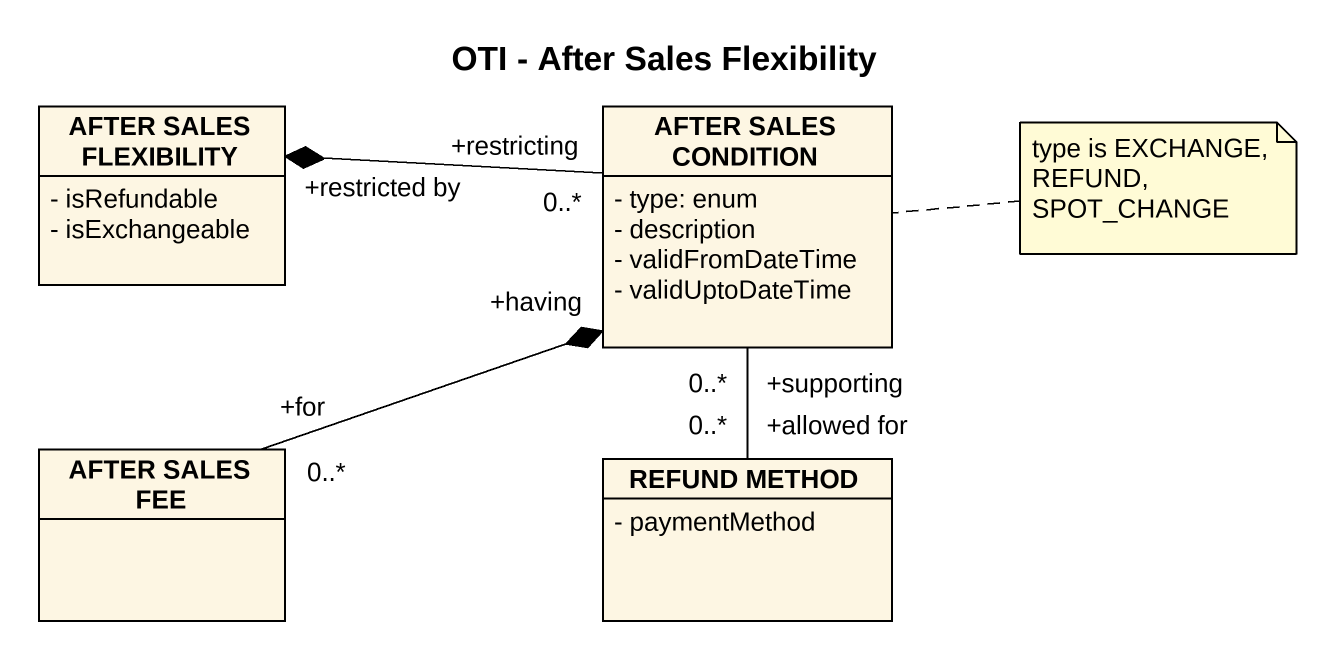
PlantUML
@startuml
title OTI - After Sales Flexibility
hide circle
hide empty members
skinparam classAttributeIconSize 0
class "AFTER SALES FLEXIBILITY" as AFTER_SALES_FLEXIBILITY {
  - isRefundable
  - isExchangeable
}
class "AFTER SALES CONDITION" as AFTER_SALES_CONDITION {
  - type: enum
  - description
  - validFromDateTime
  - validUptoDateTime
}
class "AFTER SALES FEE" as AFTER_SALES_FEE
class "REFUND METHOD" as REFUND_METHOD {
  - paymentMethod
}
AFTER_SALES_CONDITION "+restricting\n0..*" -left-* "+restricted by" AFTER_SALES_FLEXIBILITY
AFTER_SALES_FEE "+for\n0..*" -right-* "+having" AFTER_SALES_CONDITION
REFUND_METHOD "+allowed for\n0..*" -up- "+supporting\n0..*" AFTER_SALES_CONDITION
note right of AFTER_SALES_CONDITION : type is EXCHANGE, REFUND, SPOT_CHANGE
@enduml
